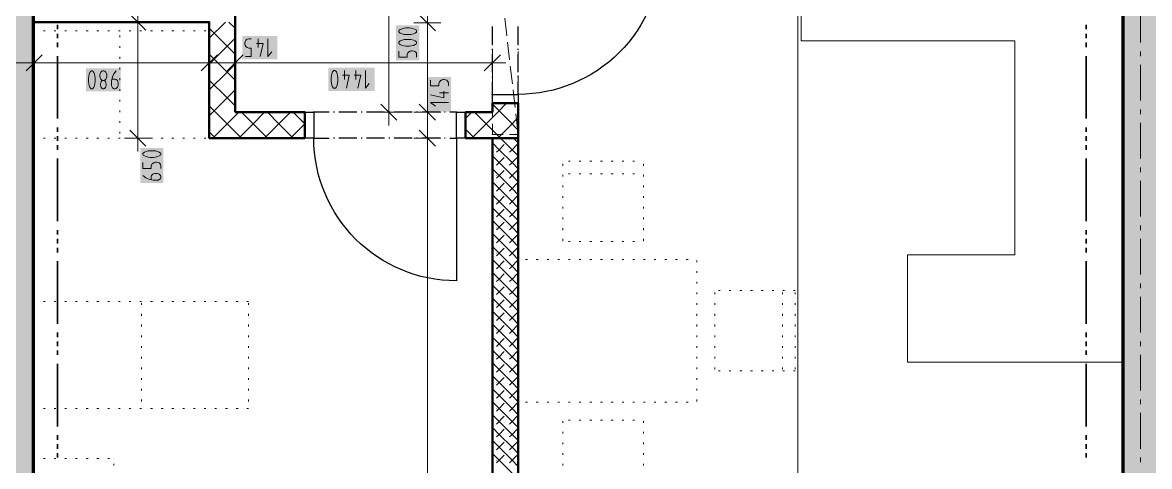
# Model space of a CAD drawing. Header units: millimetres. Extents: x 0 to 594, y 0 to 420.
# Drawn here: x 157.5 to 222.2, y 172.3 to 197.8 of the extents above; entities that cross this region are included whole.
import ezdxf

# ---------------------------------------------------------------- set-up
doc = ezdxf.new("R2010")
doc.units = ezdxf.units.MM
doc.header["$LTSCALE"] = 8
for name, color, linetype in [('PDF_Dvere', 7, 'Continuous'), ('PDF_Koty delkove', 7, 'Continuous'), ('PDF_Kuchyne', 7, 'Continuous'), ('PDF_Nabytek', 7, 'Continuous'), ('PDF_Osy hlavni', 7, 'Continuous'), ('PDF_Pozarni useky', 7, 'Continuous'), ('PDF_Preklady', 7, 'Continuous'), ('PDF_Pricky zdene', 7, 'Continuous'), ('PDF_Steny obvodove nosne', 7, 'Continuous')]:
    doc.layers.add(name, color=color, linetype=linetype)

msp = doc.modelspace()

# ---------------------------------------------------------------- hatches: boundary and pattern name
at = {"layer": 'PDF_Steny obvodove nosne', "true_color": 0xc0c0c0, "transparency": 33554559}
msp.add_hatch(color=9, dxfattribs=at).paths.add_polyline_path([(222.739, 139.766), (222.739, 228.171), (220.689, 228.171), (220.689, 139.561), (222.739, 139.561)])

# ---------------------------------------------------------------- linework, layer by layer
at = {"layer": 'PDF_Dvere', "lineweight": 25}
for points in [[(185.993, 201.263), (185.993, 201.829), (194.193, 201.829, -0.414214), (185.993, 193.629), (185.993, 194.344)], [(182.057, 191.118), (182.456, 191.118), (182.456, 182.918, -0.414213), (174.257, 191.118), (175.139, 191.118)]]:
    msp.add_lwpolyline(points, format="xyb", dxfattribs=at)
for points in [[(184.506, 196.497), (184.506, 197.522)], [(185.993, 196.497), (185.993, 197.522)], [(184.506, 196.189), (184.506, 196.24)], [(185.993, 196.189), (185.993, 196.24)], [(184.506, 194.908), (184.506, 195.933)], [(185.993, 194.908), (185.993, 195.933)], [(184.506, 194.6), (184.506, 194.652)], [(184.506, 193.629), (184.506, 194.344)], [(185.993, 194.6), (185.993, 194.652)], [(175.139, 192.604), (174.257, 192.604)], [(175.446, 192.604), (175.395, 192.604)], [(176.727, 192.604), (175.702, 192.604)], [(177.035, 192.604), (176.984, 192.604)], [(178.316, 192.604), (177.291, 192.604)], [(178.624, 192.604), (178.572, 192.604)], [(179.905, 192.604), (178.88, 192.604)], [(180.212, 192.604), (180.161, 192.604)], [(181.494, 192.604), (180.469, 192.604)], [(181.801, 192.604), (181.75, 192.604)], [(182.456, 192.604), (182.057, 192.604)], [(175.446, 191.118), (175.395, 191.118)], [(176.727, 191.118), (175.702, 191.118)], [(177.035, 191.118), (176.984, 191.118)], [(178.316, 191.118), (177.291, 191.118)], [(178.624, 191.118), (178.572, 191.118)], [(179.905, 191.118), (178.88, 191.118)], [(180.212, 191.118), (180.161, 191.118)], [(181.494, 191.118), (180.469, 191.118)], [(181.801, 191.118), (181.75, 191.118)]]:
    msp.add_lwpolyline(points, dxfattribs=at)
for points in [[(184.506, 193.116), (184.506, 193.629), (185.993, 193.629), (185.993, 193.116)], [(173.744, 192.604), (174.257, 192.604), (174.257, 191.118), (173.744, 191.118)], [(182.456, 192.604), (182.969, 192.604), (182.969, 191.118), (182.456, 191.118)]]:
    msp.add_lwpolyline(points, close=True, dxfattribs=at)
at = {"layer": 'PDF_Dvere', "lineweight": 25, "transparency": 33554559}
for points in [[(184.506, 193.565), (184.442, 193.629), (184.57, 193.629), (184.506, 193.693)], [(185.993, 193.565), (185.929, 193.629), (186.057, 193.629), (185.993, 193.693)], [(174.321, 192.604), (174.257, 192.54), (174.257, 192.668), (174.192, 192.604)], [(182.52, 192.604), (182.456, 192.54), (182.456, 192.668), (182.392, 192.604)], [(174.321, 191.118), (174.257, 191.054), (174.257, 191.182), (174.192, 191.118)], [(182.52, 191.118), (182.456, 191.054), (182.456, 191.182), (182.392, 191.118)]]:
    msp.add_solid(points, dxfattribs=at)
at = {"layer": 'PDF_Koty delkove', "lineweight": 18}
for points in [[(178.568, 192.604), (178.568, 211.866), (178.568, 220.659), (178.568, 222.995), (178.568, 225.762), (178.568, 228.325), (178.568, 243.7), (178.568, 246.467), (178.568, 267.685), (178.568, 269.171), (178.568, 345.475), (178.568, 346.243)], [(164.157, 191.118), (164.157, 197.78), (164.157, 199.266), (164.157, 204.093), (164.157, 216.172), (164.157, 221.719), (164.157, 222.995), (164.157, 225.557), (164.157, 225.838), (164.157, 228.325), (164.157, 235.492), (164.157, 236.012), (164.157, 236.058), (164.157, 241.871), (164.157, 243.7), (164.157, 246.313), (164.157, 254.821), (164.157, 256.41), (164.157, 266.147), (164.157, 267.685), (164.157, 269.171), (164.157, 272.63), (164.157, 336.238)], [(202.034, 141.969), (202.034, 193.969), (202.034, 202.854), (202.034, 204.34), (202.034, 205.878), (202.034, 225.557), (202.034, 228.325), (202.034, 243.7), (202.034, 246.262), (202.034, 249.03), (202.034, 279.421), (202.034, 280.907), (202.034, 330.055), (202.034, 333.95)], [(180.775, 121.677), (180.775, 127.678), (180.775, 138.074), (180.775, 141.969), (180.775, 143.191), (180.775, 191.118), (180.775, 192.604), (180.775, 197.729), (180.775, 211.003), (180.775, 222.995)], [(164.618, 197.319), (163.695, 198.241)], [(181.237, 197.268), (180.314, 198.19)], [(179.75, 197.441), (179.545, 197.441), (179.444, 197.428), (179.324, 197.4), (179.221, 197.359), (179.152, 197.305), (179.136, 197.277), (179.136, 197.223), (179.152, 197.195), (179.221, 197.141), (179.324, 197.1), (179.444, 197.072), (179.545, 197.058), (179.75, 197.058), (179.853, 197.072), (179.972, 197.1), (180.075, 197.141), (180.144, 197.195), (180.161, 197.223), (180.161, 197.277), (180.144, 197.305), (180.075, 197.359)], [(180.075, 197.359), (179.972, 197.4), (179.853, 197.428), (179.75, 197.441)], [(181.544, 197.729), (180.775, 197.729), (180.007, 197.729)], [(170.334, 195.798), (170.663, 195.798), (170.663, 196.276), (170.525, 196.276), (170.43, 196.311), (170.375, 196.362), (170.321, 196.447), (170.307, 196.515), (170.307, 196.583), (170.321, 196.652), (170.348, 196.72), (170.389, 196.771), (170.443, 196.806), (170.525, 196.823), (170.663, 196.823)], [(171.073, 196.823), (171.073, 196.311)], [(171.621, 196.823), (171.621, 195.798), (171.84, 196.071)], [(158.215, 196.214), (158.215, 195.446), (158.215, 194.677)], [(168.26, 196.214), (168.26, 195.446), (168.26, 194.677)], [(169.747, 196.214), (169.747, 195.446), (169.747, 194.677)], [(170.964, 196.55), (171.348, 196.55), (171.183, 195.798)], [(179.136, 196.1), (179.136, 195.772), (179.614, 195.772), (179.614, 195.909), (179.649, 196.004), (179.7, 196.059), (179.785, 196.113), (179.853, 196.127), (179.921, 196.127), (179.99, 196.113)], [(179.99, 196.113), (180.058, 196.086), (180.109, 196.045), (180.144, 195.991), (180.161, 195.909), (180.161, 195.772)], [(184.506, 196.214), (184.506, 195.446), (184.506, 194.677)], [(184.506, 195.446), (177.745, 195.446), (176.907, 195.446), (173.387, 195.446), (169.747, 195.446), (168.26, 195.446), (162.995, 195.446), (160.878, 195.446), (158.215, 195.446), (156.063, 195.446), (128.081, 195.446), (126.184, 195.446), (105.582, 195.446), (103.737, 195.446), (103.43, 195.446), (101.328, 195.446), (83.545, 195.446), (82.059, 195.446)], [(158.677, 195.907), (157.754, 194.984)], [(168.722, 195.907), (167.799, 194.984)], [(170.208, 195.907), (169.285, 194.984)], [(184.968, 195.907), (184.045, 194.984)], [(184.506, 195.446), (185.275, 195.446)], [(162.917, 194.974), (162.78, 194.803), (162.698, 194.632), (162.644, 194.393), (162.644, 194.153), (162.658, 194.085), (162.685, 194.034), (162.712, 194), (162.753, 193.965)], [(175.253, 194.383), (175.267, 194.282), (175.294, 194.162), (175.335, 194.06), (175.389, 193.991), (175.417, 193.975), (175.471, 193.975), (175.499, 193.991), (175.553, 194.06), (175.594, 194.162), (175.622, 194.282), (175.636, 194.383), (175.636, 194.588), (175.622, 194.691), (175.594, 194.811), (175.553, 194.913), (175.499, 194.982), (175.471, 194.999), (175.417, 194.999), (175.389, 194.982), (175.335, 194.913), (175.294, 194.811), (175.267, 194.691), (175.253, 194.588)], [(175.91, 194.726), (176.293, 194.726), (176.128, 193.975)], [(176.019, 194.999), (176.019, 194.487)], [(176.567, 194.726), (176.95, 194.726), (176.785, 193.975)], [(176.676, 194.999), (176.676, 194.487)], [(177.224, 194.999), (177.224, 193.975), (177.442, 194.247)], [(162.233, 194.427), (162.26, 194.409), (162.301, 194.358), (162.328, 194.29), (162.342, 194.222), (162.342, 194.153), (162.328, 194.085), (162.301, 194.017), (162.246, 193.965), (162.205, 193.949), (162.151, 193.949), (162.11, 193.965), (162.055, 194.017), (162.028, 194.085), (162.014, 194.153), (162.014, 194.222), (162.028, 194.29), (162.055, 194.358)], [(162.055, 194.358), (162.096, 194.409), (162.123, 194.427)], [(162.753, 193.965), (162.808, 193.949), (162.862, 193.949), (162.917, 193.965), (162.958, 194), (162.985, 194.034), (163.013, 194.085), (163.027, 194.153), (163.027, 194.29), (163.013, 194.358), (162.985, 194.427), (162.917, 194.478), (162.862, 194.495), (162.671, 194.495)], [(175.253, 194.588), (175.253, 194.383)], [(180.962, 194.45), (180.962, 194.121), (181.44, 194.121), (181.44, 194.258), (181.475, 194.353), (181.526, 194.408), (181.611, 194.463), (181.679, 194.477), (181.747, 194.477), (181.816, 194.463), (181.884, 194.436), (181.935, 194.394), (181.97, 194.34), (181.987, 194.258), (181.987, 194.121)], [(181.713, 193.82), (181.713, 193.436), (180.962, 193.601)], [(181.987, 193.71), (181.475, 193.71)], [(179.029, 192.143), (178.107, 193.065)], [(181.237, 192.143), (180.314, 193.065)], [(181.987, 193.163), (180.962, 193.163), (181.235, 192.944)], [(179.337, 192.604), (178.568, 192.604), (177.799, 192.604)], [(178.568, 192.604), (178.568, 191.835)], [(181.544, 192.604), (180.775, 192.604), (180.007, 192.604)], [(164.618, 190.656), (163.695, 191.579)], [(181.237, 190.656), (180.314, 191.579)], [(164.925, 191.118), (164.157, 191.118), (163.388, 191.118)], [(164.157, 191.118), (164.157, 190.349)], [(181.544, 191.118), (180.775, 191.118), (180.007, 191.118)], [(165.067, 190.392), (164.862, 190.392), (164.76, 190.378), (164.64, 190.35), (164.538, 190.309), (164.469, 190.255), (164.453, 190.227), (164.453, 190.173), (164.469, 190.145), (164.538, 190.091), (164.64, 190.05), (164.76, 190.022), (164.862, 190.008), (165.067, 190.008), (165.169, 190.022), (165.289, 190.05), (165.391, 190.091), (165.46, 190.145)], [(165.46, 190.145), (165.478, 190.173), (165.478, 190.227), (165.46, 190.255), (165.391, 190.309), (165.289, 190.35), (165.169, 190.378), (165.067, 190.392)], [(164.453, 189.707), (164.453, 189.379), (164.93, 189.379), (164.93, 189.516), (164.965, 189.611), (165.016, 189.666), (165.101, 189.72), (165.169, 189.734), (165.238, 189.734), (165.306, 189.72), (165.374, 189.693), (165.425, 189.652), (165.46, 189.598), (165.478, 189.516), (165.478, 189.379)], [(164.981, 189.009), (165.016, 189.036), (165.067, 189.063), (165.135, 189.077), (165.272, 189.077), (165.34, 189.063), (165.391, 189.036), (165.425, 189.009), (165.46, 188.968), (165.478, 188.913), (165.478, 188.859), (165.46, 188.804), (165.425, 188.763), (165.391, 188.736), (165.34, 188.708), (165.272, 188.694), (165.033, 188.694), (164.794, 188.749), (164.623, 188.831), (164.453, 188.968)], [(164.93, 188.722), (164.93, 188.913), (164.948, 188.968), (164.981, 189.009)]]:
    msp.add_lwpolyline(points, dxfattribs=at)
for points in [[(179.75, 196.784), (179.545, 196.784), (179.444, 196.77), (179.324, 196.743), (179.221, 196.702), (179.152, 196.648), (179.136, 196.62), (179.136, 196.566), (179.152, 196.538), (179.221, 196.484), (179.324, 196.443), (179.444, 196.415), (179.545, 196.401), (179.75, 196.401), (179.853, 196.415), (179.972, 196.443), (180.075, 196.484), (180.144, 196.538), (180.161, 196.566), (180.161, 196.62), (180.144, 196.648), (180.075, 196.702), (179.972, 196.743), (179.853, 196.77)], [(161.33, 194.563), (161.33, 194.358), (161.343, 194.256), (161.371, 194.137), (161.412, 194.034), (161.466, 193.965), (161.494, 193.949), (161.548, 193.949), (161.576, 193.965), (161.63, 194.034), (161.671, 194.137), (161.699, 194.256), (161.713, 194.358), (161.713, 194.563), (161.699, 194.665), (161.671, 194.785), (161.63, 194.888), (161.576, 194.957), (161.548, 194.974), (161.494, 194.974), (161.466, 194.957), (161.412, 194.888), (161.371, 194.785), (161.343, 194.665)], [(161.987, 194.734), (161.987, 194.665), (162.001, 194.58), (162.041, 194.495), (162.096, 194.444), (162.123, 194.427), (162.233, 194.427), (162.26, 194.444), (162.315, 194.495), (162.356, 194.58), (162.37, 194.665), (162.37, 194.734), (162.356, 194.819), (162.315, 194.905), (162.26, 194.957), (162.205, 194.974), (162.151, 194.974), (162.096, 194.957), (162.041, 194.905), (162.001, 194.819)]]:
    msp.add_lwpolyline(points, close=True, dxfattribs=at)
at = {"layer": 'PDF_Koty delkove', "color": 7, "lineweight": 18, "true_color": 0xffffff, "transparency": 33554559}
for points in [[(180.315, 195.59), (180.315, 197.595), (178.982, 195.59), (178.982, 197.595)], [(172.158, 196.977), (170.154, 196.977), (172.158, 195.644), (170.154, 195.644)], [(163.181, 195.128), (161.176, 195.128), (163.181, 193.795), (161.176, 193.795)], [(177.761, 195.153), (175.099, 195.153), (177.761, 193.821), (175.099, 193.821)], [(182.141, 192.625), (182.141, 194.63), (180.808, 192.625), (180.808, 194.63)], [(165.631, 188.54), (165.631, 190.545), (164.299, 188.54), (164.299, 190.545)]]:
    msp.add_solid(points, dxfattribs=at)
at = {"layer": 'PDF_Kuchyne', "lineweight": 13}
msp.add_lwpolyline([(220.637, 184.404), (220.637, 178.254), (208.337, 178.254), (208.337, 184.404), (214.487, 184.404), (214.487, 196.704), (202.239, 196.704), (202.239, 202.854), (220.637, 202.854), (220.637, 196.704)], dxfattribs=at)
at = {"layer": 'PDF_Nabytek', "lineweight": 13}
for points in [[(158.226, 197.268), (158.215, 197.268)], [(158.215, 197.268), (158.215, 197.268)], [(158.841, 197.268), (158.739, 197.268)], [(159.456, 197.268), (159.354, 197.268)], [(160.071, 197.268), (159.969, 197.268)], [(160.686, 197.268), (160.584, 197.268)], [(161.301, 197.268), (161.199, 197.268)], [(161.916, 197.268), (161.814, 197.268)], [(162.531, 197.268), (162.429, 197.268)], [(163.146, 197.268), (163.044, 197.268)], [(163.135, 197.268), (163.135, 197.268)], [(163.135, 196.907), (163.135, 197.009)], [(163.761, 197.268), (163.659, 197.268)], [(164.376, 197.268), (164.274, 197.268)], [(164.991, 197.268), (164.889, 197.268)], [(165.606, 197.268), (165.504, 197.268)], [(166.221, 197.268), (166.119, 197.268)], [(166.836, 197.268), (166.734, 197.268)], [(167.451, 197.268), (167.349, 197.268)], [(168.066, 197.268), (167.964, 197.268)], [(168.26, 197.268), (168.26, 197.268)], [(163.135, 196.292), (163.135, 196.394)], [(163.135, 195.677), (163.135, 195.779)], [(163.135, 195.062), (163.135, 195.164)], [(163.135, 194.447), (163.135, 194.549)], [(163.135, 193.832), (163.135, 193.934)], [(163.135, 193.217), (163.135, 193.319)], [(163.135, 192.602), (163.135, 192.704)], [(163.135, 191.987), (163.135, 192.089)], [(163.135, 191.372), (163.135, 191.474)], [(158.226, 191.118), (158.215, 191.118)], [(158.215, 191.118), (158.215, 191.118)], [(158.841, 191.118), (158.739, 191.118)], [(159.456, 191.118), (159.354, 191.118)], [(160.071, 191.118), (159.969, 191.118)], [(160.686, 191.118), (160.584, 191.118)], [(161.301, 191.118), (161.199, 191.118)], [(161.916, 191.118), (161.814, 191.118)], [(162.531, 191.118), (162.429, 191.118)], [(163.146, 191.118), (163.044, 191.118)], [(163.135, 191.118), (163.135, 191.118)], [(163.761, 191.118), (163.659, 191.118)], [(164.376, 191.118), (164.274, 191.118)], [(164.991, 191.118), (164.889, 191.118)], [(165.606, 191.118), (165.504, 191.118)], [(166.221, 191.118), (166.119, 191.118)], [(166.836, 191.118), (166.734, 191.118)], [(167.451, 191.118), (167.349, 191.118)], [(168.066, 191.118), (167.964, 191.118)], [(168.26, 191.118), (168.26, 191.118)], [(188.56, 189.788), (188.56, 189.788)], [(188.56, 189.788), (188.56, 189.788)], [(188.56, 189.527), (188.56, 189.629)], [(188.976, 189.788), (188.874, 189.788)], [(189.591, 189.788), (189.489, 189.788)], [(190.206, 189.788), (190.104, 189.788)], [(190.821, 189.788), (190.719, 189.788)], [(191.436, 189.788), (191.334, 189.788)], [(192.051, 189.788), (191.949, 189.788)], [(192.666, 189.788), (192.563, 189.788)], [(193.172, 189.788), (193.172, 189.788)], [(193.172, 189.788), (193.172, 189.788)], [(193.172, 189.527), (193.172, 189.629)], [(188.56, 189.071), (188.56, 189.071)], [(188.56, 188.912), (188.56, 189.014)], [(188.976, 189.071), (188.874, 189.071)], [(189.591, 189.071), (189.489, 189.071)], [(190.206, 189.071), (190.104, 189.071)], [(190.821, 189.071), (190.719, 189.071)], [(191.436, 189.071), (191.334, 189.071)], [(192.051, 189.071), (191.949, 189.071)], [(192.666, 189.071), (192.563, 189.071)], [(193.172, 189.071), (193.172, 189.071)], [(193.172, 188.912), (193.172, 189.014)], [(188.56, 188.297), (188.56, 188.399)], [(193.172, 188.297), (193.172, 188.399)], [(188.56, 187.682), (188.56, 187.784)], [(193.172, 187.682), (193.172, 187.784)], [(188.56, 187.067), (188.56, 187.169)], [(193.172, 187.067), (193.172, 187.169)], [(188.56, 186.452), (188.56, 186.554)], [(193.172, 186.452), (193.172, 186.554)], [(188.56, 185.837), (188.56, 185.939)], [(193.172, 185.837), (193.172, 185.939)], [(188.56, 185.222), (188.56, 185.324)], [(188.56, 185.176), (188.56, 185.176)], [(188.56, 185.176), (188.56, 185.176)], [(188.976, 185.176), (188.874, 185.176)], [(189.591, 185.176), (189.489, 185.176)], [(190.206, 185.176), (190.104, 185.176)], [(190.821, 185.176), (190.719, 185.176)], [(191.436, 185.176), (191.334, 185.176)], [(192.051, 185.176), (191.949, 185.176)], [(192.666, 185.176), (192.563, 185.176)], [(193.172, 185.222), (193.172, 185.324)], [(193.172, 185.176), (193.172, 185.176)], [(193.172, 185.176), (193.172, 185.176)], [(185.993, 184.151), (185.993, 184.151)], [(185.993, 184.151), (185.993, 184.151)], [(185.993, 183.992), (185.993, 184.094)], [(186.516, 184.151), (186.414, 184.151)], [(187.131, 184.151), (187.029, 184.151)], [(187.746, 184.151), (187.644, 184.151)], [(188.361, 184.151), (188.259, 184.151)], [(188.976, 184.151), (188.874, 184.151)], [(189.591, 184.151), (189.489, 184.151)], [(190.206, 184.151), (190.104, 184.151)], [(190.821, 184.151), (190.719, 184.151)], [(191.436, 184.151), (191.334, 184.151)], [(192.051, 184.151), (191.949, 184.151)], [(192.666, 184.151), (192.563, 184.151)], [(193.281, 184.151), (193.178, 184.151)], [(193.896, 184.151), (193.793, 184.151)], [(194.511, 184.151), (194.408, 184.151)], [(195.126, 184.151), (195.023, 184.151)], [(195.741, 184.151), (195.638, 184.151)], [(196.243, 184.151), (196.243, 184.151)], [(196.243, 184.151), (196.243, 184.151)], [(196.243, 183.992), (196.243, 184.094)], [(185.993, 183.377), (185.993, 183.479)], [(196.243, 183.377), (196.243, 183.479)], [(185.993, 182.762), (185.993, 182.864)], [(196.243, 182.762), (196.243, 182.864)], [(185.993, 182.147), (185.993, 182.249)], [(196.243, 182.147), (196.243, 182.249)], [(197.268, 182.357), (197.268, 182.357)], [(197.268, 182.357), (197.268, 182.357)], [(197.268, 182.147), (197.268, 182.249)], [(197.586, 182.357), (197.483, 182.357)], [(198.201, 182.357), (198.098, 182.357)], [(198.816, 182.357), (198.713, 182.357)], [(199.431, 182.357), (199.328, 182.357)], [(200.046, 182.357), (199.943, 182.357)], [(200.661, 182.357), (200.558, 182.357)], [(201.162, 182.357), (201.162, 182.357)], [(201.162, 182.147), (201.162, 182.249)], [(201.276, 182.357), (201.173, 182.357)], [(201.88, 182.357), (201.788, 182.357)], [(201.88, 182.357), (201.88, 182.357)], [(201.88, 182.147), (201.88, 182.249)], [(158.226, 181.739), (158.215, 181.739)], [(158.215, 181.739), (158.215, 181.739)], [(158.841, 181.739), (158.739, 181.739)], [(159.456, 181.739), (159.354, 181.739)], [(160.071, 181.739), (159.969, 181.739)], [(160.686, 181.739), (160.584, 181.739)], [(161.301, 181.739), (161.199, 181.739)], [(161.916, 181.739), (161.814, 181.739)], [(162.531, 181.739), (162.429, 181.739)], [(163.146, 181.739), (163.044, 181.739)], [(163.761, 181.739), (163.659, 181.739)], [(164.376, 181.739), (164.274, 181.739)], [(164.365, 181.739), (164.365, 181.739)], [(164.365, 181.532), (164.365, 181.634)], [(164.991, 181.739), (164.889, 181.739)], [(165.606, 181.739), (165.504, 181.739)], [(166.221, 181.739), (166.119, 181.739)], [(166.836, 181.739), (166.734, 181.739)], [(167.451, 181.739), (167.349, 181.739)], [(168.066, 181.739), (167.964, 181.739)], [(168.681, 181.739), (168.579, 181.739)], [(169.296, 181.739), (169.194, 181.739)], [(169.911, 181.739), (169.809, 181.739)], [(170.515, 181.739), (170.424, 181.739)], [(170.515, 181.739), (170.515, 181.739)], [(170.515, 181.739), (170.515, 181.739)], [(170.515, 181.739), (170.515, 181.739)], [(170.515, 181.532), (170.515, 181.634)], [(170.515, 181.532), (170.515, 181.634)], [(185.993, 181.532), (185.993, 181.634)], [(196.243, 181.532), (196.243, 181.634)], [(197.268, 181.532), (197.268, 181.634)], [(201.162, 181.532), (201.162, 181.634)], [(201.88, 181.532), (201.88, 181.634)], [(164.365, 180.917), (164.365, 181.019)], [(170.515, 180.917), (170.515, 181.019), (170.515, 180.917)], [(185.993, 180.917), (185.993, 181.019)], [(196.243, 180.917), (196.243, 181.019)], [(197.268, 180.917), (197.268, 181.019)], [(201.162, 180.917), (201.162, 181.019)], [(201.88, 180.917), (201.88, 181.019)], [(164.365, 180.302), (164.365, 180.404)], [(170.515, 180.302), (170.515, 180.404), (170.515, 180.302)], [(185.993, 180.302), (185.993, 180.404)], [(196.243, 180.302), (196.243, 180.404)], [(197.268, 180.302), (197.268, 180.404)], [(201.162, 180.302), (201.162, 180.404)], [(201.88, 180.302), (201.88, 180.404)], [(164.365, 179.687), (164.365, 179.789)], [(164.365, 179.072), (164.365, 179.174)], [(170.515, 179.687), (170.515, 179.789), (170.515, 179.687)], [(170.515, 179.072), (170.515, 179.174)], [(170.515, 179.072), (170.515, 179.174)], [(185.993, 179.687), (185.993, 179.789)], [(185.993, 179.072), (185.993, 179.174)], [(196.243, 179.687), (196.243, 179.789)], [(196.243, 179.072), (196.243, 179.174)], [(197.268, 179.687), (197.268, 179.789)], [(197.268, 179.072), (197.268, 179.174)], [(201.162, 179.687), (201.162, 179.789)], [(201.162, 179.072), (201.162, 179.174)], [(201.88, 179.687), (201.88, 179.789)], [(201.88, 179.072), (201.88, 179.174)], [(164.365, 178.457), (164.365, 178.559)], [(170.515, 178.457), (170.515, 178.559)], [(170.515, 178.457), (170.515, 178.559)], [(185.993, 178.457), (185.993, 178.559)], [(196.243, 178.457), (196.243, 178.559)], [(197.268, 178.457), (197.268, 178.559)], [(201.162, 178.457), (201.162, 178.559)], [(201.88, 178.457), (201.88, 178.559)], [(164.365, 177.842), (164.365, 177.944)], [(170.515, 177.842), (170.515, 177.944)], [(170.515, 177.842), (170.515, 177.944)], [(185.993, 177.842), (185.993, 177.944)], [(196.243, 177.842), (196.243, 177.944)], [(197.268, 177.842), (197.268, 177.944)], [(201.162, 177.842), (201.162, 177.944)], [(201.88, 177.842), (201.88, 177.944)], [(164.365, 177.227), (164.365, 177.329)], [(170.515, 177.227), (170.515, 177.329)], [(170.515, 177.227), (170.515, 177.329)], [(185.993, 177.227), (185.993, 177.329)], [(196.243, 177.227), (196.243, 177.329)], [(197.268, 177.744), (197.268, 177.744)], [(197.268, 177.744), (197.268, 177.744)], [(197.586, 177.744), (197.483, 177.744)], [(198.201, 177.744), (198.098, 177.744)], [(198.816, 177.744), (198.713, 177.744)], [(199.431, 177.744), (199.328, 177.744)], [(200.046, 177.744), (199.943, 177.744)], [(200.661, 177.744), (200.558, 177.744)], [(201.162, 177.744), (201.162, 177.744)], [(201.276, 177.744), (201.173, 177.744)], [(201.88, 177.744), (201.788, 177.744)], [(201.88, 177.744), (201.88, 177.744)], [(201.88, 177.744), (201.88, 177.744)], [(164.365, 176.612), (164.365, 176.714)], [(170.515, 176.714), (170.515, 176.612), (170.515, 176.714)], [(185.993, 176.612), (185.993, 176.714)], [(196.243, 176.612), (196.243, 176.714)], [(164.365, 175.997), (164.365, 176.099)], [(185.993, 175.997), (185.993, 176.099)], [(185.993, 175.951), (185.993, 175.951)], [(185.993, 175.951), (185.993, 175.951)], [(186.516, 175.951), (186.414, 175.951)], [(187.131, 175.951), (187.029, 175.951)], [(187.746, 175.951), (187.644, 175.951)], [(188.361, 175.951), (188.259, 175.951)], [(188.976, 175.951), (188.874, 175.951)], [(189.591, 175.951), (189.489, 175.951)], [(190.206, 175.951), (190.104, 175.951)], [(190.821, 175.951), (190.719, 175.951)], [(191.436, 175.951), (191.334, 175.951)], [(192.051, 175.951), (191.949, 175.951)], [(192.666, 175.951), (192.563, 175.951)], [(193.281, 175.951), (193.178, 175.951)], [(193.896, 175.951), (193.793, 175.951)], [(194.511, 175.951), (194.408, 175.951)], [(195.126, 175.951), (195.023, 175.951)], [(195.741, 175.951), (195.638, 175.951)], [(196.243, 175.997), (196.243, 176.099)], [(196.243, 175.951), (196.243, 175.951)], [(196.243, 175.951), (196.243, 175.951)], [(158.226, 175.589), (158.215, 175.589)], [(158.215, 175.589), (158.215, 175.589)], [(158.841, 175.589), (158.739, 175.589)], [(159.456, 175.589), (159.354, 175.589)], [(160.071, 175.589), (159.969, 175.589)], [(160.686, 175.589), (160.584, 175.589)], [(161.301, 175.589), (161.199, 175.589)], [(161.916, 175.589), (161.814, 175.589)], [(162.531, 175.589), (162.429, 175.589)], [(163.146, 175.589), (163.044, 175.589)], [(163.761, 175.589), (163.659, 175.589)], [(164.376, 175.589), (164.274, 175.589)], [(164.365, 175.589), (164.365, 175.589)], [(164.991, 175.589), (164.889, 175.589)], [(165.606, 175.589), (165.504, 175.589)], [(166.221, 175.589), (166.119, 175.589)], [(166.836, 175.589), (166.734, 175.589)], [(167.451, 175.589), (167.349, 175.589)], [(168.066, 175.589), (167.964, 175.589)], [(168.681, 175.589), (168.579, 175.589)], [(169.296, 175.589), (169.194, 175.589)], [(169.911, 175.589), (169.809, 175.589)], [(170.515, 175.589), (170.424, 175.589)], [(170.515, 175.589), (170.515, 175.589)], [(170.515, 175.589), (170.515, 175.589)], [(170.515, 175.589), (170.515, 175.589)], [(188.56, 174.926), (188.56, 174.926)], [(188.56, 174.926), (188.56, 174.926)], [(188.56, 174.767), (188.56, 174.869)], [(188.976, 174.926), (188.874, 174.926)], [(189.591, 174.926), (189.489, 174.926)], [(190.206, 174.926), (190.104, 174.926)], [(190.821, 174.926), (190.719, 174.926)], [(191.436, 174.926), (191.334, 174.926)], [(192.051, 174.926), (191.949, 174.926)], [(192.666, 174.926), (192.563, 174.926)], [(193.172, 174.926), (193.172, 174.926)], [(193.172, 174.926), (193.172, 174.926)], [(193.172, 174.767), (193.172, 174.869)], [(188.56, 174.152), (188.56, 174.254)], [(193.172, 174.152), (193.172, 174.254)], [(188.56, 173.537), (188.56, 173.639)], [(193.172, 173.537), (193.172, 173.639)], [(158.226, 172.719), (158.164, 172.719)], [(158.164, 172.719), (158.164, 172.719)], [(158.164, 172.719), (158.164, 172.719)], [(158.841, 172.719), (158.739, 172.719)], [(159.456, 172.719), (159.354, 172.719)], [(160.071, 172.719), (159.969, 172.719)], [(160.686, 172.719), (160.584, 172.719)], [(161.301, 172.719), (161.199, 172.719)], [(161.916, 172.719), (161.814, 172.719)], [(162.531, 172.719), (162.429, 172.719)], [(162.777, 172.719), (162.777, 172.719)], [(162.777, 172.719), (162.777, 172.719)], [(188.56, 172.922), (188.56, 173.024)], [(193.172, 172.922), (193.172, 173.024)], [(158.164, 172.307), (158.164, 172.409)], [(162.777, 172.307), (162.777, 172.409)], [(188.56, 172.307), (188.56, 172.409)], [(193.172, 172.307), (193.172, 172.409)]]:
    msp.add_lwpolyline(points, dxfattribs=at)
msp.add_lwpolyline([(170.515, 176.099), (170.515, 175.997)], close=True, dxfattribs=at)
at = {"layer": 'PDF_Osy hlavni', "lineweight": 18}
for points in [[(221.714, 196.599), (221.714, 198.649)], [(221.714, 195.83), (221.714, 196.087)], [(221.714, 193.268), (221.714, 195.318)], [(221.714, 192.499), (221.714, 192.755)], [(221.714, 189.937), (221.714, 191.987)], [(221.714, 189.168), (221.714, 189.424)], [(221.714, 186.605), (221.714, 188.655)], [(221.714, 185.837), (221.714, 186.093)], [(221.714, 183.274), (221.714, 185.324)], [(221.714, 182.505), (221.714, 182.762)], [(221.714, 179.943), (221.714, 181.993)], [(221.714, 179.174), (221.714, 179.43)], [(221.714, 176.612), (221.714, 178.662)], [(221.714, 175.843), (221.714, 176.099)], [(221.714, 173.28), (221.714, 175.33)], [(221.714, 172.512), (221.714, 172.768)]]:
    msp.add_lwpolyline(points, dxfattribs=at)
at = {"layer": 'PDF_Pozarni useky', "lineweight": 35}
for points in [[(159.548, 197.368), (159.548, 197.624)], [(218.587, 197.368), (218.587, 197.624)], [(159.548, 196.855), (159.548, 197.112)], [(218.587, 196.855), (218.587, 197.112)], [(159.548, 196.343), (159.548, 196.599)], [(218.587, 196.343), (218.587, 196.599)], [(159.548, 192.243), (159.548, 195.83)], [(218.587, 192.243), (218.587, 195.83)], [(159.548, 191.474), (159.548, 191.73)], [(218.587, 191.474), (218.587, 191.73)], [(159.548, 190.962), (159.548, 191.218)], [(218.587, 190.962), (218.587, 191.218)], [(159.548, 190.449), (159.548, 190.705)], [(218.587, 190.449), (218.587, 190.705)], [(159.548, 186.349), (159.548, 189.937)], [(218.587, 186.349), (218.587, 189.937)], [(159.548, 185.58), (159.548, 185.837)], [(218.587, 185.58), (218.587, 185.837)], [(159.548, 185.068), (159.548, 185.324)], [(218.587, 185.068), (218.587, 185.324)], [(159.548, 184.555), (159.548, 184.812)], [(218.587, 184.555), (218.587, 184.812)], [(159.548, 180.455), (159.548, 184.043)], [(218.587, 180.455), (218.587, 184.043)], [(159.548, 179.687), (159.548, 179.943)], [(218.587, 179.687), (218.587, 179.943)], [(159.548, 179.174), (159.548, 179.43)], [(218.587, 179.174), (218.587, 179.43)], [(159.548, 178.662), (159.548, 178.918)], [(218.587, 178.662), (218.587, 178.918)], [(159.548, 174.562), (159.548, 178.149)], [(218.587, 174.562), (218.587, 178.149)], [(159.548, 173.793), (159.548, 174.049)], [(218.587, 173.793), (218.587, 174.049)], [(159.548, 173.28), (159.548, 173.537)], [(218.587, 173.28), (218.587, 173.537)], [(159.548, 172.768), (159.548, 173.024)], [(218.587, 172.768), (218.587, 173.024)]]:
    msp.add_lwpolyline(points, dxfattribs=at)
at = {"layer": 'PDF_Preklady', "lineweight": 18}
for points in [[(185.336, 196.987), (185.217, 198.005)], [(184.506, 196.445), (184.506, 197.47)], [(185.993, 196.445), (185.993, 197.47)], [(185.495, 195.613), (185.377, 196.631)], [(184.506, 195.062), (184.506, 196.087)], [(185.993, 195.062), (185.993, 196.087)], [(184.506, 193.678), (184.506, 194.703)], [(185.654, 194.238), (185.536, 195.256)], [(185.993, 193.678), (185.993, 194.703)], [(185.814, 192.864), (185.696, 193.882)], [(184.506, 193.116), (184.506, 193.319)], [(184.506, 192.294), (184.506, 192.604), (184.506, 193.116)], [(185.993, 193.116), (185.993, 193.319)], [(185.993, 192.294), (185.993, 193.116)], [(185.973, 191.489), (185.855, 192.507)], [(184.506, 191.323), (184.506, 191.935)], [(185.993, 191.935), (185.993, 191.323), (185.839, 191.323)], [(185.132, 191.323), (184.506, 191.323)], [(185.839, 191.323), (185.491, 191.323)]]:
    msp.add_lwpolyline(points, dxfattribs=at)
at = {"layer": 'PDF_Preklady', "lineweight": 18, "transparency": 33554559}
for points in [[(184.506, 193.07), (184.46, 193.116), (184.553, 193.116), (184.506, 193.163)], [(184.506, 193.07), (184.46, 193.116), (184.553, 193.116), (184.506, 193.163)], [(185.993, 193.07), (185.947, 193.116), (186.039, 193.116), (185.993, 193.163)], [(185.993, 193.07), (185.947, 193.116), (186.039, 193.116), (185.993, 193.163)], [(184.506, 192.558), (184.46, 192.604), (184.553, 192.604), (184.506, 192.65)], [(184.506, 192.558), (184.46, 192.604), (184.553, 192.604), (184.506, 192.65)], [(184.506, 191.277), (184.46, 191.323), (184.553, 191.323), (184.506, 191.369)], [(184.553, 191.323), (184.506, 191.277), (184.506, 191.369), (184.46, 191.323)], [(185.885, 191.323), (185.839, 191.277), (185.839, 191.369), (185.793, 191.323)], [(185.885, 191.323), (185.839, 191.277), (185.839, 191.369), (185.793, 191.323)], [(185.998, 191.277), (185.947, 191.317), (186.038, 191.328), (185.987, 191.369)], [(186.039, 191.323), (185.993, 191.277), (185.993, 191.369), (185.947, 191.323)], [(185.993, 191.277), (185.947, 191.323), (186.039, 191.323), (185.993, 191.369)]]:
    msp.add_solid(points, dxfattribs=at)
at = {"layer": 'PDF_Pricky zdene', "lineweight": 50}
for points in [[(169.747, 192.604), (169.747, 197.78), (169.747, 199.266), (168.619, 199.266), (168.619, 203.008), (168.619, 205.314), (169.747, 205.314), (169.747, 203.008), (169.747, 199.266), (168.619, 199.266), (158.215, 199.266), (158.164, 199.266), (158.164, 197.78), (158.215, 197.78), (168.26, 197.78), (168.26, 192.604)], [(184.506, 193.116), (185.993, 193.116)], [(184.506, 193.116), (184.506, 192.604)], [(185.839, 191.118), (185.993, 191.118), (185.993, 191.323), (185.993, 193.116)], [(169.747, 192.604), (173.744, 192.604), (173.744, 191.118), (168.26, 191.118), (168.26, 192.604)], [(185.839, 191.118), (184.506, 191.118), (182.969, 191.118), (182.969, 192.604), (184.506, 192.604)]]:
    msp.add_lwpolyline(points, dxfattribs=at)
at = {"layer": 'PDF_Pricky zdene', "lineweight": 9}
for points in [[(169.183, 197.78), (168.26, 196.858)], [(169.747, 195.935), (169.285, 196.396), (168.26, 197.421)], [(169.747, 197.421), (169.388, 197.78)], [(169.747, 196.858), (169.285, 196.396), (168.26, 195.371)], [(169.747, 194.449), (169.285, 194.91), (168.26, 195.935)], [(169.747, 195.371), (169.285, 194.91), (168.26, 193.885)], [(169.747, 192.963), (169.285, 193.424), (168.26, 194.449)], [(169.747, 193.885), (169.285, 193.424), (168.465, 192.604), (168.26, 192.399)], [(168.619, 192.604), (168.26, 192.963)], [(184.968, 192.604), (184.506, 193.065)], [(185.326, 193.116), (184.814, 192.604)], [(185.993, 193.065), (185.941, 193.116)], [(169.952, 192.604), (169.285, 191.938), (168.465, 191.118)], [(170.105, 191.118), (169.285, 191.938), (168.619, 192.604)], [(171.438, 192.604), (170.772, 191.938), (169.952, 191.118)], [(171.592, 191.118), (170.772, 191.938), (170.105, 192.604)], [(172.924, 192.604), (172.258, 191.938), (171.438, 191.118)], [(173.078, 191.118), (172.258, 191.938), (171.592, 192.604)], [(172.924, 191.118), (173.744, 191.938), (173.078, 192.604)], [(183.328, 192.604), (182.969, 192.245)], [(184.814, 192.604), (184.148, 191.938), (183.328, 191.118)], [(184.968, 191.118), (184.148, 191.938), (183.481, 192.604)], [(185.839, 192.143), (185.634, 191.938), (184.814, 191.118)], [(185.839, 191.733), (185.634, 191.938), (184.968, 192.604)], [(185.993, 192.296), (185.839, 192.143)], [(168.619, 191.118), (168.26, 191.476)], [(173.744, 191.938), (173.744, 191.938)], [(183.481, 191.118), (182.969, 191.63)], [(185.993, 191.579), (185.839, 191.733)], [(184.891, 190.451), (184.506, 190.836)], [(184.742, 191.046), (184.814, 191.118)], [(185.993, 190.093), (185.634, 190.451), (184.968, 191.118)], [(185.485, 191.046), (185.557, 191.118)], [(185.993, 190.836), (185.711, 191.118)], [(184.742, 190.303), (184.891, 190.451)], [(184.891, 190.451), (185.188, 190.749)], [(185.993, 189.35), (185.634, 189.708), (184.891, 190.451)], [(185.485, 190.303), (185.634, 190.451)], [(185.634, 190.451), (185.931, 190.749)], [(185.993, 188.606), (185.634, 188.965), (184.506, 190.093)], [(184.742, 189.56), (185.188, 190.006)], [(185.485, 189.56), (185.634, 189.708)], [(185.634, 189.708), (185.931, 190.006)], [(184.891, 188.965), (184.506, 189.35)], [(184.742, 188.817), (184.891, 188.965)], [(184.891, 188.965), (185.188, 189.262)], [(185.993, 187.863), (185.634, 188.222), (184.891, 188.965)], [(185.485, 188.817), (185.634, 188.965)], [(185.634, 188.965), (185.931, 189.262)], [(185.993, 187.12), (185.634, 187.479), (184.506, 188.606)], [(184.742, 188.074), (185.188, 188.519)], [(185.485, 188.074), (185.634, 188.222)], [(185.634, 188.222), (185.931, 188.519)], [(184.891, 187.479), (184.506, 187.863)], [(184.891, 187.479), (185.188, 187.776)], [(185.634, 187.479), (185.931, 187.776)], [(185.993, 185.634), (185.634, 185.993), (184.506, 187.12)], [(184.742, 187.33), (184.891, 187.479)], [(184.742, 186.587), (185.188, 187.033)], [(185.993, 186.377), (185.634, 186.736), (184.891, 187.479)], [(185.485, 187.33), (185.634, 187.479)], [(185.634, 186.736), (185.931, 187.033)], [(184.891, 185.993), (184.506, 186.377)], [(184.891, 185.993), (185.188, 186.29)], [(185.485, 186.587), (185.634, 186.736)], [(185.634, 185.993), (185.931, 186.29)], [(185.993, 184.148), (185.634, 184.507), (184.506, 185.634)], [(184.742, 185.844), (184.891, 185.993)], [(185.993, 184.891), (185.634, 185.25), (184.891, 185.993)], [(185.485, 185.844), (185.634, 185.993)], [(184.742, 185.101), (185.188, 185.547)], [(185.485, 185.101), (185.634, 185.25)], [(185.634, 185.25), (185.931, 185.547)], [(184.891, 184.507), (184.506, 184.891)], [(184.742, 184.358), (184.891, 184.507)], [(184.891, 184.507), (185.188, 184.804)], [(185.993, 183.405), (185.634, 183.763), (184.891, 184.507)], [(185.485, 184.358), (185.634, 184.507)], [(185.634, 184.507), (185.931, 184.804)], [(185.993, 182.662), (185.634, 183.02), (184.506, 184.148)], [(184.742, 183.615), (185.188, 184.061)], [(185.485, 183.615), (185.634, 183.763)], [(185.634, 183.763), (185.931, 184.061)], [(184.891, 183.02), (184.506, 183.405)], [(184.891, 183.02), (185.188, 183.318)], [(185.634, 183.02), (185.931, 183.318)], [(185.993, 181.175), (185.634, 181.534), (184.506, 182.662)], [(184.742, 182.872), (184.891, 183.02)], [(184.742, 182.129), (185.188, 182.574)], [(185.993, 181.918), (185.634, 182.277), (184.891, 183.02)], [(185.485, 182.872), (185.634, 183.02)], [(185.634, 182.277), (185.931, 182.574)], [(184.891, 181.534), (184.506, 181.918)], [(184.891, 181.534), (185.188, 181.831)], [(185.485, 182.129), (185.634, 182.277)], [(185.634, 181.534), (185.931, 181.831)], [(185.993, 179.689), (185.634, 180.048), (184.506, 181.175)], [(184.742, 181.385), (184.891, 181.534)], [(185.993, 180.432), (185.634, 180.791), (184.891, 181.534)], [(185.485, 181.385), (185.634, 181.534)], [(184.742, 180.642), (185.188, 181.088)], [(185.485, 180.642), (185.634, 180.791)], [(185.634, 180.791), (185.931, 181.088)], [(185.993, 178.946), (185.634, 179.305), (184.891, 180.048), (184.506, 180.432)], [(184.742, 179.899), (184.891, 180.048)], [(184.891, 180.048), (185.188, 180.345)], [(185.485, 179.899), (185.634, 180.048)], [(185.634, 180.048), (185.931, 180.345)], [(185.634, 178.562), (184.506, 179.689)], [(184.742, 179.156), (185.188, 179.602)], [(185.485, 179.156), (185.634, 179.305)], [(185.634, 179.305), (185.931, 179.602)], [(185.634, 177.818), (184.891, 178.562), (184.506, 178.946)], [(184.742, 178.413), (184.891, 178.562)], [(184.891, 178.562), (185.188, 178.859)], [(185.485, 178.413), (185.634, 178.562)], [(185.993, 178.203), (185.634, 178.562), (185.931, 178.859)], [(185.634, 177.075), (184.506, 178.203)], [(184.742, 177.67), (185.188, 178.116)], [(185.634, 177.818), (185.931, 178.116)], [(184.891, 177.075), (184.506, 177.46)], [(184.891, 177.075), (185.188, 177.373)], [(185.485, 177.67), (185.634, 177.818)], [(185.993, 177.46), (185.634, 177.818)], [(185.993, 176.717), (185.634, 177.075), (185.931, 177.373)], [(185.634, 175.589), (184.506, 176.717)], [(184.742, 176.927), (184.891, 177.075)], [(184.742, 176.184), (185.188, 176.629)], [(185.634, 176.332), (184.891, 177.075)], [(185.485, 176.927), (185.634, 177.075)], [(185.634, 176.332), (185.931, 176.629)], [(184.891, 175.589), (184.506, 175.973)], [(185.485, 176.184), (185.634, 176.332)], [(185.993, 175.973), (185.634, 176.332)], [(184.742, 175.44), (184.891, 175.589)], [(184.891, 175.589), (185.188, 175.886)], [(185.634, 174.846), (184.891, 175.589)], [(185.485, 175.44), (185.634, 175.589)], [(185.993, 175.23), (185.634, 175.589), (185.931, 175.886)], [(185.634, 174.103), (184.506, 175.23)], [(184.742, 174.697), (185.188, 175.143)], [(185.485, 174.697), (185.634, 174.846)], [(185.634, 174.846), (185.931, 175.143)], [(185.993, 174.487), (185.634, 174.846)], [(184.891, 174.103), (184.506, 174.487)], [(184.742, 173.954), (184.891, 174.103)], [(184.891, 174.103), (185.188, 174.4)], [(185.993, 173.001), (185.634, 173.36), (184.891, 174.103)], [(185.485, 173.954), (185.634, 174.103)], [(185.993, 173.744), (185.634, 174.103), (185.931, 174.4)], [(185.634, 172.617), (184.506, 173.744)], [(184.742, 173.211), (185.188, 173.657)], [(185.485, 173.211), (185.634, 173.36)], [(185.634, 173.36), (185.931, 173.657)], [(184.891, 172.617), (184.506, 173.001)], [(184.891, 172.617), (185.188, 172.914)], [(185.993, 172.258), (185.634, 172.617), (185.931, 172.914)], [(184.742, 172.468), (184.891, 172.617)], [(185.634, 171.874), (184.891, 172.617)], [(185.485, 172.468), (185.634, 172.617)]]:
    msp.add_lwpolyline(points, dxfattribs=at)
at = {"layer": 'PDF_Pricky zdene', "lineweight": 50}
msp.add_lwpolyline([(185.993, 141.816), (185.993, 141.969), (185.993, 191.118), (185.839, 191.118), (184.506, 191.118), (184.506, 141.969), (184.506, 141.816)], close=True, dxfattribs=at)
at = {"layer": 'PDF_Pricky zdene', "lineweight": 9, "transparency": 33554559}
for points in [[(184.742, 190.431), (184.719, 190.454), (184.765, 190.454), (184.742, 190.478)], [(185.634, 190.428), (185.611, 190.451), (185.657, 190.451), (185.634, 190.475)], [(184.742, 188.945), (184.719, 188.968), (184.765, 188.968), (184.742, 188.991)], [(185.634, 188.942), (185.611, 188.965), (185.657, 188.965), (185.634, 188.988)], [(184.742, 187.459), (184.719, 187.482), (184.765, 187.482), (184.742, 187.505)], [(185.634, 187.456), (185.611, 187.479), (185.657, 187.479), (185.634, 187.502)], [(184.742, 185.973), (184.719, 185.996), (184.765, 185.996), (184.742, 186.019)], [(185.634, 185.97), (185.611, 185.993), (185.657, 185.993), (185.634, 186.016)], [(184.742, 184.486), (184.719, 184.51), (184.765, 184.51), (184.742, 184.533)], [(185.634, 184.483), (185.611, 184.507), (185.657, 184.507), (185.634, 184.53)], [(184.742, 183), (184.719, 183.023), (184.765, 183.023), (184.742, 183.046)], [(185.634, 182.997), (185.611, 183.02), (185.657, 183.02), (185.634, 183.043)], [(184.742, 181.514), (184.719, 181.537), (184.765, 181.537), (184.742, 181.56)], [(185.634, 181.511), (185.611, 181.534), (185.657, 181.534), (185.634, 181.557)], [(184.742, 180.028), (184.719, 180.051), (184.765, 180.051), (184.742, 180.074)], [(185.634, 180.025), (185.611, 180.048), (185.657, 180.048), (185.634, 180.071)], [(184.742, 178.541), (184.719, 178.565), (184.765, 178.565), (184.742, 178.588)], [(185.634, 178.539), (185.611, 178.562), (185.657, 178.562), (185.634, 178.585)], [(184.742, 177.055), (184.719, 177.078), (184.765, 177.078), (184.742, 177.101)], [(185.634, 177.052), (185.611, 177.075), (185.657, 177.075), (185.634, 177.098)], [(184.742, 175.569), (184.719, 175.592), (184.765, 175.592), (184.742, 175.615)], [(185.634, 175.566), (185.611, 175.589), (185.657, 175.589), (185.634, 175.612)], [(184.742, 174.083), (184.719, 174.106), (184.765, 174.106), (184.742, 174.129)], [(185.634, 174.08), (185.611, 174.103), (185.657, 174.103), (185.634, 174.126)], [(184.742, 172.597), (184.719, 172.62), (184.765, 172.62), (184.742, 172.643)], [(185.634, 172.594), (185.611, 172.617), (185.657, 172.617), (185.634, 172.64)]]:
    msp.add_solid(points, dxfattribs=at)
at = {"layer": 'PDF_Steny obvodove nosne', "lineweight": 70}
msp.add_lwpolyline([(156.063, 139.561), (156.114, 139.561), (158.164, 139.561), (158.164, 141.969), (158.164, 225.557), (158.164, 228.171), (157.447, 228.171), (156.114, 228.171), (156.114, 226.839), (156.114, 205.621), (156.114, 204.289), (156.114, 201.368), (156.114, 200.035), (156.114, 141.816), (156.063, 141.816)], dxfattribs=at)
msp.add_lwpolyline([(222.739, 139.766), (222.739, 141.969), (222.739, 215.615), (222.739, 217.204), (222.739, 225.711), (222.739, 228.171), (220.689, 228.171), (220.689, 225.711), (220.689, 217.204), (220.689, 215.615), (220.689, 142.174), (220.689, 141.969), (220.689, 139.561), (222.739, 139.561)], close=True, dxfattribs=at)
at = {"layer": 'PDF_Steny obvodove nosne', "color": 9, "lineweight": 9, "true_color": 0xc0c0c0, "transparency": 33554559}
msp.add_solid([(158.164, 139.561), (158.164, 228.171), (156.114, 139.561), (156.114, 228.171)], dxfattribs=at)

doc.saveas('drawing.dxf')
